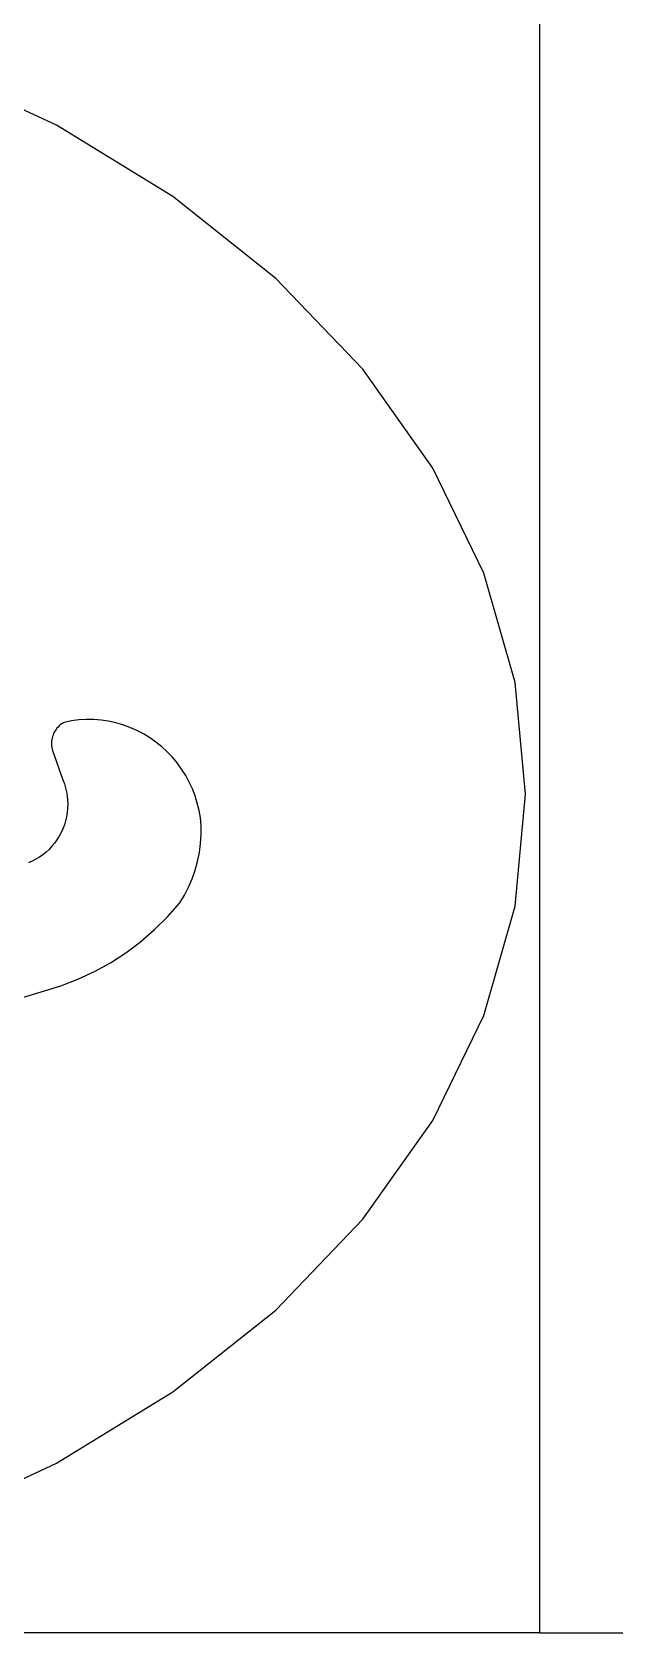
# Model space of a CAD drawing. Extents: x 396092 to 455492, y 17293 to 132793.
# Drawn here: x 435806.3 to 435855, y 60901 to 61034.6 of the extents above; entities that cross this region are included whole.
import ezdxf

# ---------------------------------------------------------------- set-up
doc = ezdxf.new("R2010")
doc.units = 0
doc.header["$LTSCALE"] = 1000
doc.header["$MEASUREMENT"] = 0
doc.layers.add('MU', color=34, linetype='Continuous')

msp = doc.modelspace()

# ---------------------------------------------------------------- linework, layer by layer
at = {"layer": 'MU', "color": 37}
for p, q in [((435848.73, 60900.95), (435848.73, 61040.95)), ((435808.38, 61026.78), (435797.66, 61031.78)), ((435818.11, 61020.83), (435808.38, 61026.78)), ((435826.69, 61014.01), (435818.11, 61020.83)), ((435833.96, 61006.42), (435826.69, 61014.01)), ((435839.78, 60998.18), (435833.96, 61006.42)), ((435844.05, 60989.41), (435839.78, 60998.18)), ((435846.65, 60980.28), (435844.05, 60989.41)), ((435847.53, 60970.95), (435846.65, 60980.28)), ((435808.28, 60976.25), (435808.21, 60976.14)), ((435808.35, 60976.36), (435808.28, 60976.25)), ((435808.43, 60976.46), (435808.35, 60976.36)), ((435808.52, 60976.56), (435808.43, 60976.46)), ((435808.61, 60976.65), (435808.52, 60976.56)), ((435808.71, 60976.74), (435808.61, 60976.65)), ((435808.81, 60976.82), (435808.71, 60976.74)), ((435808.92, 60976.89), (435808.81, 60976.82)), ((435809.04, 60976.95), (435808.92, 60976.89)), ((435809.65, 60977.07), (435809.04, 60976.95)), ((435810.26, 60977.15), (435809.65, 60977.07)), ((435810.88, 60977.19), (435810.26, 60977.15)), ((435811.5, 60977.18), (435810.88, 60977.19)), ((435812.12, 60977.13), (435811.5, 60977.18)), ((435812.73, 60977.04), (435812.12, 60977.13)), ((435813.34, 60976.91), (435812.73, 60977.04)), ((435813.93, 60976.74), (435813.34, 60976.91)), ((435814.52, 60976.53), (435813.93, 60976.74)), ((435815.09, 60976.28), (435814.52, 60976.53)), ((435815.64, 60976), (435815.09, 60976.28)), ((435807.98, 60975.38), (435807.97, 60975.25)), ((435807.97, 60975.25), (435807.97, 60975.11)), ((435807.97, 60975.11), (435807.98, 60974.98)), ((435808, 60975.51), (435807.98, 60975.38)), ((435807.98, 60974.98), (435808, 60974.85)), ((435808.02, 60975.64), (435808, 60975.51)), ((435808, 60974.85), (435808.02, 60974.72)), ((435808.06, 60975.77), (435808.02, 60975.64)), ((435808.1, 60975.89), (435808.06, 60975.77)), ((435808.15, 60976.02), (435808.1, 60975.89)), ((435808.21, 60976.14), (435808.15, 60976.02)), ((435816.17, 60975.67), (435815.64, 60976)), ((435816.68, 60975.31), (435816.17, 60975.67)), ((435817.17, 60974.92), (435816.68, 60975.31)), ((435817.63, 60974.5), (435817.17, 60974.92)), ((435808.02, 60974.72), (435808.06, 60974.59)), ((435808.06, 60974.59), (435808.92, 60972.16)), ((435817.63, 60974.5), (435818.06, 60974.04)), ((435818.46, 60973.56), (435818.06, 60974.04)), ((435818.83, 60973.05), (435818.46, 60973.56)), ((435808.92, 60972.16), (435809.05, 60971.83)), ((435819.17, 60972.52), (435818.83, 60973.05)), ((435819.47, 60971.97), (435819.17, 60972.52)), ((435809.05, 60971.83), (435809.15, 60971.5)), ((435809.15, 60971.5), (435809.23, 60971.16)), ((435809.23, 60971.16), (435809.28, 60970.81)), ((435809.28, 60970.81), (435809.32, 60970.47)), ((435819.73, 60971.39), (435819.47, 60971.97)), ((435819.96, 60970.81), (435819.73, 60971.39)), ((435846.65, 60961.62), (435847.53, 60970.95)), ((435809.32, 60969.77), (435809.28, 60969.42)), ((435809.32, 60970.47), (435809.33, 60970.12)), ((435809.33, 60970.12), (435809.32, 60969.77)), ((435820.14, 60970.2), (435819.96, 60970.81)), ((435820.29, 60969.59), (435820.14, 60970.2)), ((435820.4, 60968.97), (435820.29, 60969.59)), ((435809.05, 60968.4), (435808.93, 60968.07)), ((435809.15, 60968.73), (435809.05, 60968.4)), ((435809.23, 60969.07), (435809.15, 60968.73)), ((435809.28, 60969.42), (435809.23, 60969.07)), ((435820.47, 60968.34), (435820.4, 60968.97)), ((435820.47, 60967.58), (435820.47, 60968.34)), ((435808.23, 60966.87), (435808.01, 60966.61)), ((435808.43, 60967.16), (435808.23, 60966.87)), ((435808.62, 60967.45), (435808.43, 60967.16)), ((435808.78, 60967.76), (435808.62, 60967.45)), ((435808.93, 60968.07), (435808.78, 60967.76)), ((435820.31, 60966.08), (435820.41, 60966.83)), ((435820.41, 60966.83), (435820.47, 60967.58)), ((435806.68, 60965.52), (435806.37, 60965.36)), ((435806.97, 60965.7), (435806.68, 60965.52)), ((435807.25, 60965.9), (435806.97, 60965.7)), ((435807.52, 60966.12), (435807.25, 60965.9)), ((435807.77, 60966.35), (435807.52, 60966.12)), ((435808.01, 60966.61), (435807.77, 60966.35)), ((435820.15, 60965.34), (435820.31, 60966.08)), ((435806.37, 60965.36), (435806.06, 60965.23)), ((435819.7, 60963.9), (435819.95, 60964.61)), ((435819.95, 60964.61), (435820.15, 60965.34)), ((435819.06, 60962.54), (435819.4, 60963.21)), ((435819.4, 60963.21), (435819.7, 60963.9)), ((435817.66, 60960.73), (435818.67, 60961.89)), ((435818.67, 60961.89), (435819.06, 60962.54)), ((435844.05, 60952.49), (435846.65, 60961.62)), ((435816.57, 60959.65), (435817.66, 60960.73)), ((435815.41, 60958.64), (435816.57, 60959.65)), ((435812.9, 60956.89), (435814.18, 60957.72)), ((435814.18, 60957.72), (435815.41, 60958.64)), ((435810.17, 60955.51), (435811.56, 60956.15)), ((435811.56, 60956.15), (435812.9, 60956.89)), ((435798.39, 60951.82), (435808.75, 60954.97)), ((435808.75, 60954.97), (435810.17, 60955.51)), ((435839.78, 60943.73), (435844.05, 60952.49)), ((435833.96, 60935.48), (435839.78, 60943.73)), ((435826.69, 60927.89), (435833.96, 60935.48)), ((435818.11, 60921.07), (435826.69, 60927.89)), ((435808.38, 60915.12), (435818.11, 60921.07)), ((435797.66, 60910.12), (435808.38, 60915.12)), ((435848.73, 60900.95), (435748.63, 60900.95)), ((435848.73, 60900.95), (435868.51, 60900.95))]:
    msp.add_line(p, q, dxfattribs=at)

doc.saveas('drawing.dxf')
